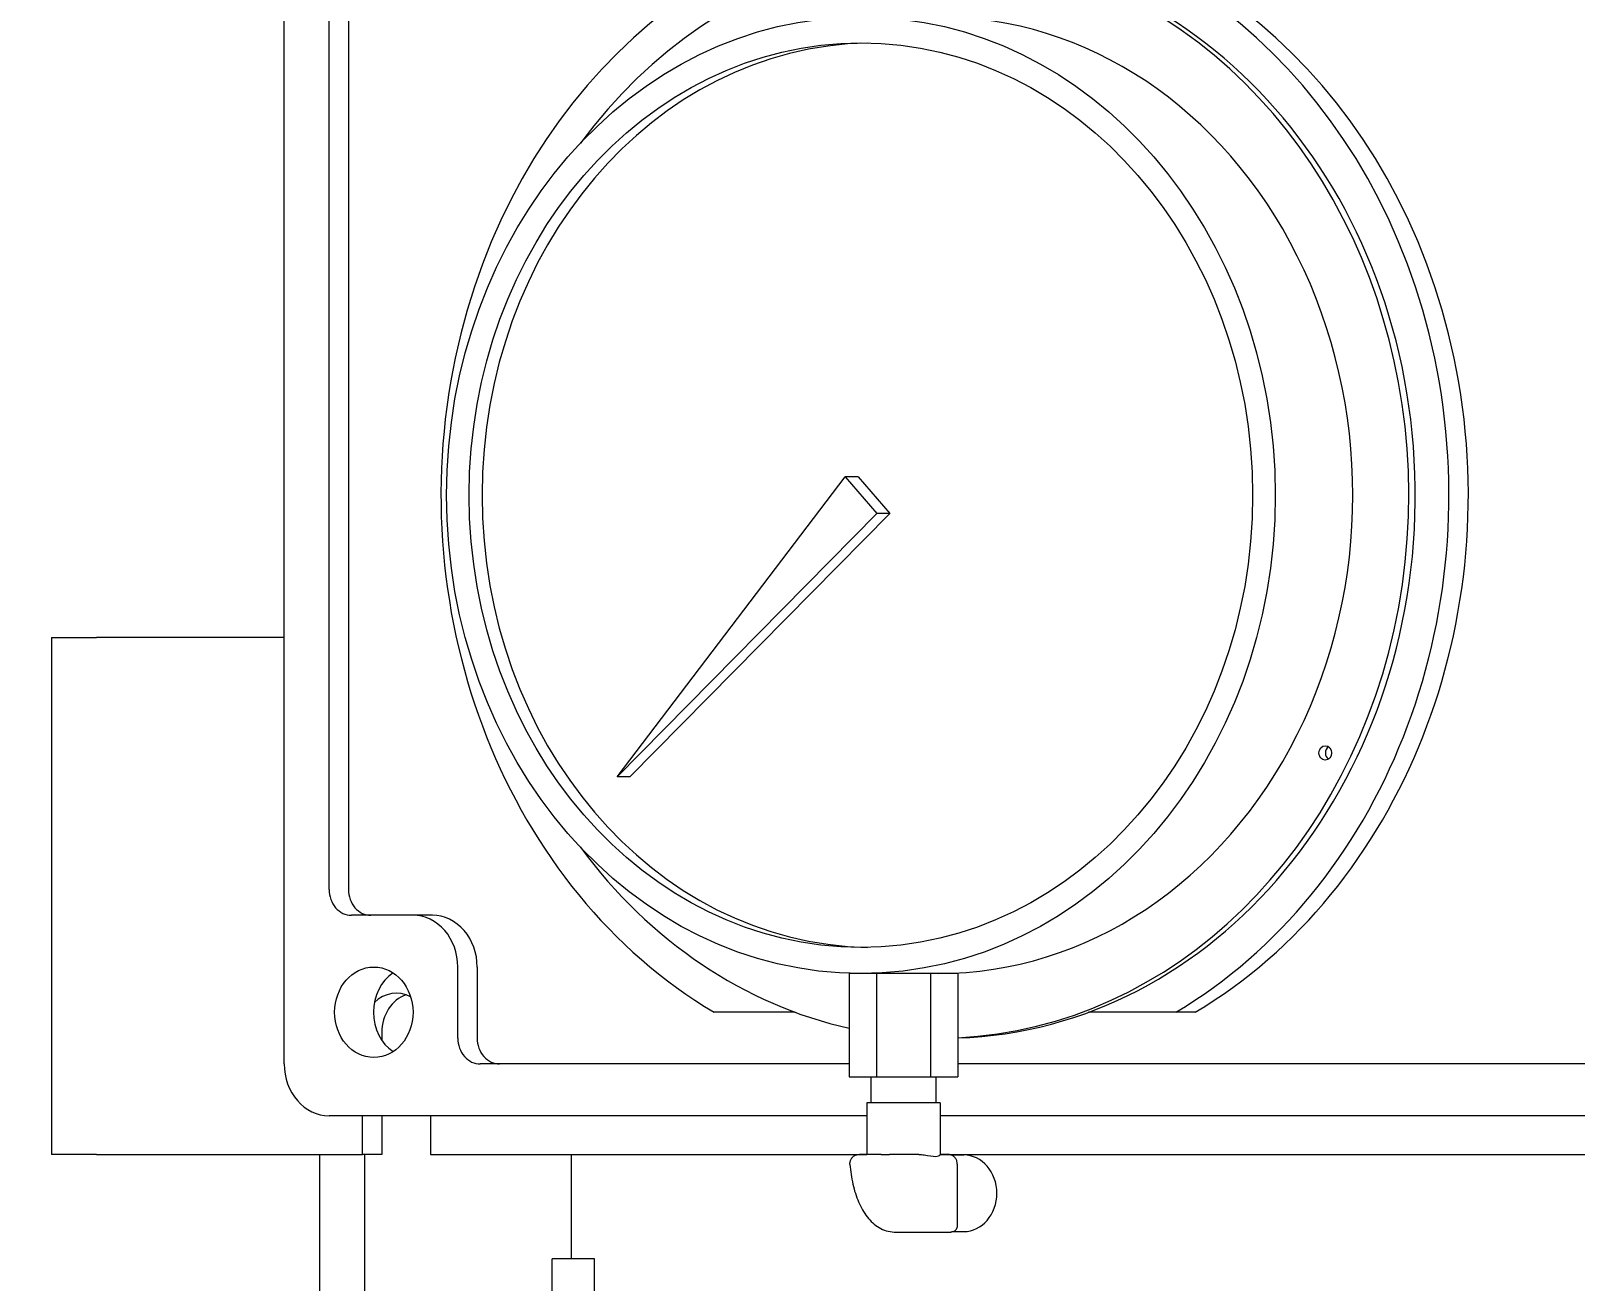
# Model space of a CAD drawing. Header units: inches. Extents: x 19 to 503, y 7 to 322.
# Drawn here: x 367.52 to 374.98, y 116.76 to 122.8 of the extents above; entities that cross this region are included whole.
import ezdxf

# ---------------------------------------------------------------- set-up
doc = ezdxf.new("R2010")
doc.units = ezdxf.units.IN
doc.header["$LTSCALE"] = 15
doc.header["$MEASUREMENT"] = 0
doc.layers.add('Dimension (ANSI)', color=7, linetype='Continuous', lineweight=25)
doc.layers.add('Visible (ANSI)', color=7, linetype='Continuous', lineweight=50)
doc.styles.add('MEMCOR Medium', font='arial.ttf')
doc.dimstyles.new('Default (ANSI)', dxfattribs={"dimscale": 15, "dimtxt": 0.15, "dimasz": 0.098425, "dimexe": 0.125, "dimexo": 0.0625, "dimgap": 0.031496, "dimtad": 0, "dimtih": 1, "dimtoh": 1, "dimdec": 4, "dimrnd": 1e-08, "dimzin": 3, "dimdsep": 46, "dimlunit": 5, "dimtxsty": 'MEMCOR Medium', "dimcen": 0.09, "dimdle": 0.393701, "dimclrd": 256, "dimclre": 256, "dimclrt": 256, "dimadec": 0, "dimazin": 1, "dimtfac": 0.8, "dimtofl": 0, "dimtmove": 0, "dimatfit": 3, "dimfxl": 1, "dimfrac": 1, "dimtolj": 1, "dimtzin": 4, "dimlwd": -1, "dimlwe": -1, "dimarcsym": 0})

# ---------------------------------------------------------------- blocks, each defined once
blk = doc.blocks.new('*D25')
at = {"layer": 'Defpoints', "color": 0, "transparency": 16777216}
for p in [(386.2206, 149.7594), (323.7985, 58.4914), (366.6329, 58.4914)]:
    blk.add_point(p, dxfattribs=at)
at = {"layer": 'Dimension (ANSI)', "transparency": 16777216}
for p, q in [((385.2831, 149.7594), (321.9235, 149.7594)), ((323.7985, 148.283), (323.7985, 114.595)), ((323.7985, 59.9677), (323.7985, 95.4736)), ((365.6954, 58.4914), (321.9235, 58.4914))]:
    blk.add_line(p, q, dxfattribs=at)
for points in [[(323.5524, 148.283), (324.0445, 148.283), (323.7985, 149.7594)], [(323.5524, 59.9677), (324.0445, 59.9677), (323.7985, 58.4914)]]:
    blk.add_solid(points, dxfattribs=at)
at = {"layer": 'Dimension (ANSI)', "transparency": 16777216, "char_height": 2.25, "attachment_point": 5, "style": 'MEMCOR Medium'}
for s, insert in [('\\A1; \\fArial|b0|i0;\\H2.2500;91{\\H0.8x;\\S1#4;} in', (323.7985, 107.3296)), ('\\A1;[2318.2 mm]{\\P\\fArial|b0|i0;\\H2.2500;SHIPPING\\P\\fArial|b0|i0;\\H2.2500;HEIGHT\\P\\fArial|b0|i0;\\H2.2500;REF.}', (323.7985, 97.7689))]:
    blk.add_mtext(s, dxfattribs=dict(at, insert=insert))

msp = doc.modelspace()

# ---------------------------------------------------------------- linework, layer by layer
at = {"layer": 'Visible (ANSI)', "linetype": 'Continuous', "lineweight": 18}
for p, q in [((368.742921, 117.80687), (368.742921, 125.30687)), ((368.959458, 118.65062), (368.959458, 124.46312)), ((369.053208, 124.46312), (369.053208, 118.65062)), ((370.351298, 119.19559), (371.453624, 120.645223)), ((371.516124, 120.645223), (371.453624, 120.645223)), ((371.453624, 120.645223), (371.606717, 120.468446)), ((371.516124, 120.645223), (371.669217, 120.468446)), ((371.606717, 120.468446), (370.351298, 119.19559)), ((371.669217, 120.468446), (370.413798, 119.19559)), ((371.669217, 120.468446), (371.606717, 120.468446)), ((367.617448, 119.86937), (367.836198, 119.86937)), ((367.617448, 119.86937), (367.617448, 117.36937)), ((368.742921, 119.86937), (367.836198, 119.86937)), ((370.413798, 119.19559), (370.351298, 119.19559)), ((369.365377, 118.52562), (369.067711, 118.52562)), ((369.459127, 118.52562), (369.365377, 118.52562)), ((369.581883, 117.931905), (369.581883, 118.27562)), ((369.675633, 118.27562), (369.675633, 117.931905)), ((371.53017, 118.244335), (371.473629, 118.244335)), ((371.473629, 118.244335), (371.473629, 117.744335)), ((371.604744, 118.244335), (371.53017, 118.244335)), ((371.604744, 118.244335), (371.604744, 117.744335)), ((371.866976, 118.244335), (371.604744, 118.244335)), ((371.866976, 118.244335), (371.866976, 117.744335)), ((371.998092, 118.244335), (371.866976, 118.244335)), ((371.998092, 118.244335), (371.998092, 117.744335)), ((371.211822, 118.056905), (370.820454, 118.056905)), ((373.052386, 118.056905), (372.629769, 118.056905)), ((373.146136, 118.056905), (373.052386, 118.056905)), ((369.214571, 117.95937), (369.214571, 117.921575)), ((371.473629, 117.806905), (369.690137, 117.806905)), ((377.210986, 117.806905), (371.998092, 117.806905)), ((371.473629, 117.744335), (371.604744, 117.744335)), ((371.57888, 117.744335), (371.57888, 117.619335)), ((371.604744, 117.744335), (371.866976, 117.744335)), ((371.866976, 117.744335), (371.998092, 117.744335)), ((371.892841, 117.744335), (371.892841, 117.619335)), ((371.558361, 117.55687), (368.959428, 117.55687)), ((369.120821, 117.36937), (369.120821, 117.55687)), ((369.214571, 117.55687), (369.214571, 117.36937)), ((369.449911, 117.55687), (369.449911, 117.36937)), ((371.913359, 117.619335), (371.558361, 117.619335)), ((371.558361, 117.619335), (371.558361, 117.369335)), ((371.913359, 117.619335), (371.913359, 117.368685)), ((377.295719, 117.55687), (371.913359, 117.55687)), ((367.836198, 117.36937), (367.617448, 117.36937)), ((367.836198, 117.36937), (369.120821, 117.36937)), ((368.914369, 114.74437), (368.914369, 117.36937)), ((369.214571, 117.36937), (369.120821, 117.36937)), ((369.130876, 117.36937), (369.130876, 114.74437)), ((369.449911, 117.36937), (371.558361, 117.36937)), ((370.130876, 116.86437), (370.130876, 117.36937)), ((371.627473, 117.369335), (371.522556, 117.369335)), ((371.773239, 117.369335), (371.668322, 117.369335)), ((371.809824, 117.369335), (371.773239, 117.369335)), ((371.913359, 117.36937), (377.295719, 117.36937)), ((371.949818, 117.369335), (371.913359, 117.369335)), ((371.964814, 117.367095), (372.026976, 117.367095)), ((371.996068, 117.323085), (371.996068, 117.024402)), ((371.694402, 116.994335), (371.96494, 116.994335)), ((371.977344, 116.996575), (372.026976, 116.996575)), ((370.243276, 116.86437), (370.037126, 116.86437)), ((370.037126, 115.86437), (370.037126, 116.86437)), ((370.243276, 115.86437), (370.243276, 116.86437))]:
    msp.add_line(p, q, dxfattribs=at)
for centre, major_axis, start_param, end_param in [((371.90517, 120.556835), (0, 2.625), 3.1824788, 7.14836042), ((371.93642, 120.556835), (0, 2.8125), 3.61752935, 8.94884126), ((372.03017, 120.556835), (0, 2.8125), 3.61752935, 6.28318531), ((371.93642, 120.556835), (0, 2.625), 3.1687243, 6.28318531), ((371.90517, 120.556835), (0, 2.3125), 3.14159265, 6.28318531), ((371.59267, 120.556835), (0, 2.186419), 0.01650463, 3.12508802), ((373.805718, 119.310637), (0, -0.035), 3.68317357, 5.74160439), ((371.90517, 120.556835), (0, -2.625), 5.41801019, 6.09219719), ((369.067711, 118.65062), (0, -0.125), 4.71238898, 6.28318531), ((369.161461, 118.65062), (0, -0.125), 4.71238898, 6.28318531), ((369.365377, 118.27562), (0, 0.25), 4.71238898, 6.28318531), ((369.459127, 118.27562), (0, 0.25), 4.71238898, 6.28318531), ((369.363434, 118.05687), (0, -0.21875), 3.65927979, 5.76549818), ((369.285366, 117.95937), (0, 0.19), 5.85423058, 6.99094906), ((369.379116, 117.95937), (0, 0.19), 0.28887788, 1.57079633), ((369.690137, 117.931905), (0, -0.125), 4.71238898, 6.28318531), ((369.783887, 117.931905), (0, -0.125), 4.71238898, 6.28318531), ((368.959428, 117.80687), (0, -0.25), 4.71238898, 6.28318531), ((372.026976, 117.181835), (0, -0.18526), 0, 3.14159265)]:
    msp.add_ellipse(centre, major_axis=major_axis, ratio=0.8660254, start_param=start_param, end_param=end_param, dxfattribs=at)
for centre, major_axis in [((371.53017, 120.556835), (0, 2.3125)), ((371.53017, 120.556835), (0, 2.186419)), ((373.774468, 119.310637), (0, -0.035)), ((369.175934, 118.05687), (0, 0.21875))]:
    msp.add_ellipse(centre, major_axis=major_axis, ratio=0.8660254, dxfattribs=at)
for points, knots in [([(371.477353, 117.321086), (371.477092, 117.324772), (371.477185, 117.328716), (371.478622, 117.33715), (371.479995, 117.341687), (371.48462, 117.3505), (371.487826, 117.354738), (371.495504, 117.361473), (371.499743, 117.364058), (371.508795, 117.367742), (371.513691, 117.368801), (371.519797, 117.369283), (371.521188, 117.369335), (371.522556, 117.369335)], [-0.0996467033, -0.0996467033, -0.0996467033, -0.0996467033, -0.0797173627, -0.0797173627, -0.059788022, -0.059788022, -0.0404369291, -0.0404369291, -0.0233806816, -0.0233806816, -0.0053942126, -0.0053942126, 0, 0, 0, 0]), ([(371.627473, 117.369335), (371.633872, 117.369376), (371.640496, 117.369294), (371.647111, 117.369294), (371.653725, 117.369294), (371.660879, 117.369376), (371.668322, 117.369335)], [1.118517942, 1.118517942, 1.118517942, 1.118517942, 1.176718059, 1.176718059, 1.176718059, 1.234918175, 1.234918175, 1.234918175, 1.234918175]), ([(371.809824, 117.369335), (371.819018, 117.369338), (371.827973, 117.368516), (371.85797, 117.364502), (371.876499, 117.360057), (371.889579, 117.360057), (371.902658, 117.360057), (371.910742, 117.364502), (371.913175, 117.367895), (371.913358, 117.368348), (371.913357, 117.368687)], [2.000751798, 2.000751798, 2.000751798, 2.000751798, 2.079672535, 2.079672535, 2.279000165, 2.279000165, 2.279000165, 2.478327794, 2.478327794, 2.514238801, 2.514238801, 2.514238801, 2.514238801]), ([(371.996068, 117.323085), (371.996068, 117.327468), (371.99554, 117.332045), (371.992956, 117.341284), (371.99087, 117.345946), (371.985099, 117.354286), (371.981481, 117.357957), (371.973423, 117.3637), (371.969029, 117.365789), (371.960023, 117.368579), (371.955419, 117.369225), (371.950607, 117.369331), (371.950212, 117.369335), (371.949818, 117.369335)], [-1.04719755, -1.04719755, -1.04719755, -1.04719755, -0.83775804, -0.83775804, -0.62831853, -0.62831853, -0.42703691, -0.42703691, -0.2282757, -0.2282757, -0.01883619, -0.01883619, 0, 0, 0, 0]), ([(371.477353, 117.321086), (371.479656, 117.288571), (371.484297, 117.256588), (371.498144, 117.195679), (371.507337, 117.166757), (371.530299, 117.113624), (371.544041, 117.089385), (371.576871, 117.047111), (371.596051, 117.02894), (371.640065, 117.003053), (371.664865, 116.995138), (371.691664, 116.994355), (371.693033, 116.994335), (371.694402, 116.994335)], [1.71152429, 1.71152429, 1.71152429, 1.71152429, 1.99753796, 1.99753796, 2.28355164, 2.28355164, 2.56956531, 2.56956531, 2.85557898, 2.85557898, 3.12698871, 3.12698871, 3.14159265, 3.14159265, 3.14159265, 3.14159265]), ([(371.996068, 117.024402), (371.996068, 117.0212), (371.995519, 117.017928), (371.99357, 117.011995), (371.992166, 117.009389), (371.9889, 117.004676), (371.98704, 117.002842), (371.982979, 116.999411), (371.981042, 116.998342), (371.976698, 116.996164), (371.975065, 116.995741), (371.971487, 116.994781), (371.970451, 116.994691), (371.968757, 116.994483), (371.968219, 116.994445), (371.967237, 116.994381), (371.966859, 116.994367), (371.966151, 116.994345), (371.965849, 116.99434), (371.965347, 116.994336), (371.96514, 116.994335), (371.96494, 116.994335)], [0.0430406362, 0.0430406362, 0.0430406362, 0.0430406362, 0.0434898537, 0.0434898537, 0.0439623928, 0.0439623928, 0.0445596211, 0.0445596211, 0.0454601413, 0.0454601413, 0.0470974462, 0.0470974462, 0.0501170551, 0.0501170551, 0.0531762755, 0.0531762755, 0.0568948483, 0.0568948483, 0.0612500798, 0.0612500798, 0.0648167937, 0.0648167937, 0.0648167937, 0.0648167937])]:
    msp.add_open_spline(points, degree=3, knots=knots, dxfattribs=at)

# ---------------------------------------------------------------- dimensions: what is measured, and where the dimension line sits
at = {"layer": 'Dimension (ANSI)'}
dim = msp.add_linear_dim(base=(323.79848, 58.49137), p1=(386.220553, 149.75937), p2=(366.632903, 58.49137), angle=90, text=' \\fArial|b0|i0;\\H2.2500;<> in\\X[2318.2 mm]{\\P\\fArial|b0|i0;\\H2.2500;SHIPPING\\P\\fArial|b0|i0;\\H2.2500;HEIGHT\\P\\fArial|b0|i0;\\H2.2500;REF.}', dimstyle='Default (ANSI)', override={"dimgap": 0.031496, "dimdec": 4, "dimpost": '', "dimtol": 0, "dimlim": 0, "dimtp": 0, "dimtm": 0, "dimtdec": 2, "dimatfit": 1}, dxfattribs=at)
dim.commit()
dim.dimension.update_dxf_attribs({"geometry": '*D25', "text_midpoint": (323.79848, 105.034321), "dimtype": 160})

doc.saveas('drawing.dxf')
